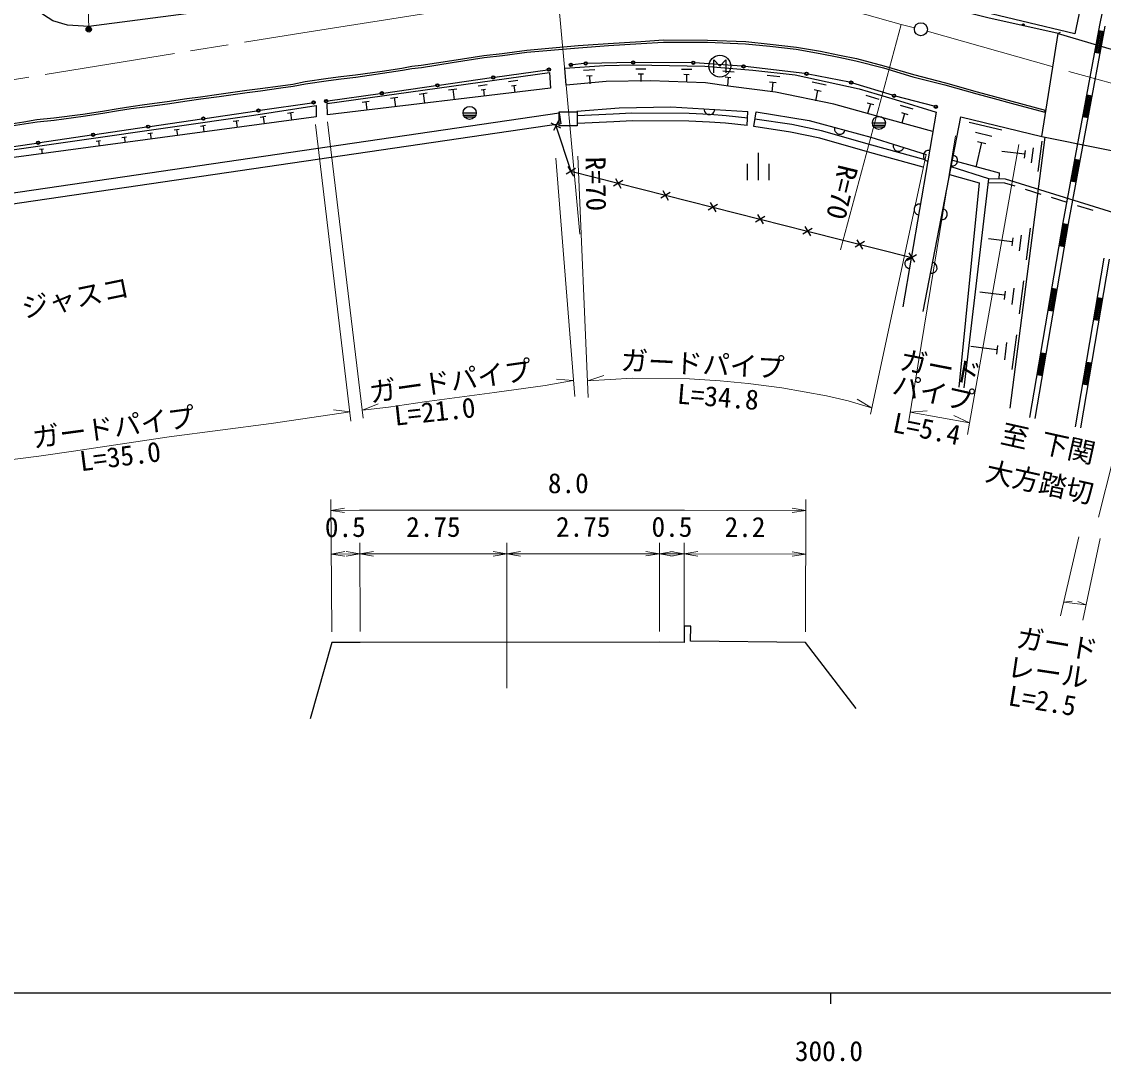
# Model space of a CAD drawing. Units: millimetres, scale not verified, with parts at other scales. Extents: x 40000 to 680000, y 20000 to 380000.
# Drawn here: x 293879 to 392987, y 198715 to 293990 of the extents above; entities that cross this region are included whole.
import ezdxf
from ezdxf.enums import TextEntityAlignment as Align

# ---------------------------------------------------------------- set-up
doc = ezdxf.new("R2010")
doc.units = ezdxf.units.MM
doc.header["$LTSCALE"] = 1000
doc.header["$PDMODE"] = 32
doc.header["$PDSIZE"] = 500
doc.linetypes.add('CHAIN', pattern=[18.5, 12, -1.5, 3.5, -1.5])
for name, color, linetype, lineweight in [('M-BGD', 7, 'Continuous', 25), ('M-BGD-EXST', 7, 'Continuous', 25), ('M-BMK', 2, 'CHAIN', 13), ('M-BMK-SRVR', 3, 'Continuous', 25), ('M-STR-HTXT', 7, 'Continuous', 13), ('M-TTL-BAND', 7, 'Continuous', 25)]:
    doc.layers.add(name, color=color, linetype=linetype, lineweight=lineweight)
doc.layers.add('M-BMK-HTXT', color=7, linetype='Continuous')
doc.styles.add('ＭＳ ゴシック', font='')
doc.styles.get('ＭＳ ゴシック').set_extended_font_data('MS Gothic')

# ---------------------------------------------------------------- blocks, each defined once
blk = doc.blocks.new('open_arrow')
at = {"color": 0, "linetype": 'Continuous', "lineweight": -2}
blk.add_lwpolyline([(7.5, 1.25), (0, 0), (7.5, -1.25)], dxfattribs=at)

msp = doc.modelspace()

# ---------------------------------------------------------------- linework, layer by layer
at = {"layer": 'M-BGD'}
for p, q in [((392660, 293658), (397428, 317207)), ((389309, 275573), (392660, 293658)), ((389801, 275485), (393151, 293563)), ((389022, 293002), (388843, 292889)), ((392301, 291170), (392665, 293137)), ((392399, 291152), (392764, 293119)), ((392498, 291134), (392862, 293100)), ((393059, 293064), (392567, 293155)), ((392596, 291116), (392960, 293082)), ((392203, 291188), (392694, 291097)), ((337238, 288898), (342045, 289580)), ((345407, 290147), (344351, 290044)), ((345361, 289535), (346387, 289591)), ((349759, 290242), (345707, 290165)), ((355269, 290226), (350059, 290244)), ((350145, 289679), (351081, 289677)), ((354332, 289647), (355280, 289628)), ((359878, 289896), (355569, 290215)), ((358124, 289469), (359169, 289384)), ((365647, 289232), (360176, 289868)), ((332134, 288174), (336941, 288856)), ((338492, 288508), (339355, 288629)), ((345646, 289035), (346159, 289064)), ((345902, 289049), (345944, 288280)), ((350378, 289210), (350846, 289209)), ((350612, 289210), (350610, 288507)), ((354560, 289169), (355034, 289159)), ((354797, 289164), (354782, 288453)), ((358342, 288925), (358865, 288883)), ((358604, 288904), (358540, 288120)), ((362182, 289099), (363357, 288968)), ((362411, 288479), (362998, 288414)), ((362704, 288446), (362606, 287566)), ((369730, 288436), (365943, 289186)), ((366313, 288464), (367581, 288186)), ((327030, 287450), (331837, 288132)), ((330315, 287358), (331037, 287459)), ((332994, 287735), (333763, 287843)), ((333379, 287789), (333514, 286828)), ((335720, 288118), (336535, 288233)), ((335981, 287739), (336388, 287796)), ((336185, 287768), (336271, 287156)), ((338768, 288107), (339200, 288167)), ((338984, 288137), (339075, 287490)), ((366491, 287761), (367125, 287622)), ((366808, 287691), (366599, 286740)), ((373664, 287244), (370020, 288363)), ((315723, 285867), (320475, 286562)), ((321926, 286726), (326733, 287408)), ((325090, 286623), (325722, 286712)), ((325406, 286667), (325517, 285877)), ((327680, 286987), (328357, 287082)), ((328019, 287035), (328138, 286189)), ((330676, 287409), (330803, 286506)), ((371223, 287246), (372427, 286898)), ((371350, 286557), (371952, 286383)), ((371651, 286470), (371390, 285567)), ((377493, 286230), (373952, 287161)), ((391208, 285271), (391572, 287237)), ((391306, 285252), (391670, 287219)), ((391404, 285234), (391769, 287201)), ((391965, 287164), (391474, 287255)), ((391503, 285216), (391867, 287182)), ((310676, 285128), (315427, 285823)), ((318230, 285606), (318788, 285689)), ((318509, 285648), (318613, 284950)), ((334326, 285623), (335526, 285623)), ((360340, 284459), (360425, 285744)), ((360959, 284369), (361174, 285729)), ((374362, 286338), (375539, 285998)), ((374486, 285665), (375074, 285495)), ((374780, 285580), (374525, 284698)), ((377679, 285692), (374610, 267851)), ((387613, 285694), (387665, 285888)), ((305628, 284389), (310379, 285084)), ((310269, 284425), (310737, 284492)), ((310503, 284459), (310587, 283874)), ((313273, 284868), (313774, 284943)), ((313523, 284906), (313616, 284280)), ((315737, 285235), (316266, 285314)), ((316002, 285275), (316100, 284613)), ((334361, 285423), (335492, 285423)), ((335374, 285223), (334479, 285223)), ((343271, 284225), (342380, 284678)), ((343052, 284898), (342599, 284006)), ((371824, 284711), (373024, 284711)), ((371858, 284511), (372989, 284511)), ((376485, 267432), (379913, 285262)), ((380688, 284782), (383693, 284064)), ((391109, 285289), (391601, 285198)), ((295532, 282911), (300283, 283606)), ((300580, 283650), (305331, 284345)), ((305453, 283729), (305882, 283791)), ((305667, 283760), (305745, 283225)), ((307851, 284076), (308299, 284141)), ((308075, 284108), (308156, 283548)), ((372871, 284311), (371976, 284311)), ((381260, 283851), (382762, 283492)), ((290484, 282172), (295235, 282867)), ((300714, 283045), (301104, 283101)), ((300909, 283073), (300980, 282586)), ((303074, 283386), (303483, 283445)), ((303279, 283415), (303353, 282904)), ((381831, 282920), (381293, 280666)), ((381456, 283010), (382207, 282831)), ((384461, 258570), (387646, 283414)), ((387351, 283046), (386994, 280261)), ((295527, 282291), (295871, 282341)), ((295699, 282316), (295762, 281886)), ((361347, 281969), (361347, 279469)), ((385781, 281832), (383692, 282100)), ((385825, 282180), (385736, 281484)), ((386566, 282439), (386387, 281047)), ((344619, 280529), (343760, 280018)), ((343934, 280703), (344446, 279844)), ((360347, 280969), (360347, 279469)), ((362347, 280969), (362347, 279469)), ((379152, 281300), (383427, 280120)), ((390115, 279371), (390479, 281338)), ((390213, 279353), (390577, 281319)), ((390311, 279335), (390676, 281301)), ((390872, 281265), (390381, 281356)), ((390410, 279316), (390774, 281283)), ((348274, 279604), (348786, 278745)), ((383427, 280120), (383416, 279556)), ((348959, 279430), (348100, 278918)), ((352614, 278505), (353126, 277645)), ((383957, 279191), (382473, 279232)), ((384895, 278901), (383957, 279191)), ((387283, 278161), (385850, 278605)), ((390016, 279389), (390508, 279298)), ((353300, 278331), (352441, 277819)), ((389671, 277421), (388238, 277865)), ((357640, 277232), (356781, 276720)), ((356955, 277405), (357467, 276546)), ((392059, 276681), (390626, 277125)), ((361980, 276132), (361121, 275621)), ((361295, 276306), (361807, 275447)), ((386237, 257710), (389309, 275573)), ((366321, 275034), (365462, 274521)), ((365635, 275207), (366148, 274348)), ((386274, 275069), (385901, 272160)), ((386730, 257625), (389801, 275485)), ((389048, 273462), (389387, 275433)), ((389146, 273445), (389485, 275416)), ((389245, 273428), (389584, 275399)), ((389781, 275365), (389288, 275450)), ((389343, 273411), (389682, 275382)), ((371092, 273830), (370233, 273317)), ((370406, 274003), (370919, 273144)), ((384633, 273801), (382451, 274081)), ((384679, 274164), (384586, 273437)), ((385453, 274435), (385267, 272980)), ((375863, 272626), (375005, 272113)), ((375178, 272799), (375690, 271940)), ((388949, 273478), (389442, 273394)), ((390440, 256848), (393054, 272323)), ((390933, 256764), (393547, 272239)), ((384798, 269578), (384603, 268059)), ((385655, 270240), (385265, 267202)), ((383941, 268916), (381663, 269208)), ((383990, 269296), (383892, 268536)), ((388031, 267548), (388370, 269519)), ((388129, 267531), (388468, 269502)), ((388228, 267514), (388567, 269486)), ((388764, 269452), (388271, 269536)), ((388326, 267497), (388665, 269469)), ((392204, 266691), (392538, 268663)), ((392303, 266675), (392636, 268647)), ((392402, 266658), (392735, 268630)), ((392932, 268597), (392439, 268680)), ((392500, 266641), (392833, 268613)), ((387932, 267565), (388425, 267481)), ((392106, 266708), (392599, 266625)), ((385019, 265284), (384613, 262115)), ((383231, 263903), (380854, 264208)), ((383282, 264299), (383181, 263507)), ((384125, 264594), (383922, 263009)), ((387014, 261635), (387353, 263606)), ((387112, 261618), (387451, 263589)), ((387211, 261601), (387550, 263572)), ((387747, 263538), (387254, 263623)), ((387310, 261584), (387649, 263555)), ((391205, 260775), (391538, 262747)), ((391303, 260758), (391637, 262731)), ((391402, 260742), (391735, 262714)), ((391932, 262681), (391439, 262764)), ((391501, 260725), (391834, 262697)), ((386915, 261652), (387408, 261567)), ((391106, 260792), (391599, 260709))]:
    msp.add_line(p, q, dxfattribs=at)
for points in [[(393619, 308286), (390387, 292880), (375797, 296372), (367986, 298449), (354088, 300535), (353716, 300615), (352734, 302303), (351840, 307931), (351279, 312491), (354097, 315495), (357804, 315935), (355177, 310789), (355991, 307982), (357106, 305393), (357406, 304941), (361136, 303496), (376723, 300468), (386826, 298584), (388795, 309439)], [(318371, 308830), (318021, 300377), (317294, 298203), (316256, 296568), (314902, 295619), (313399, 295270), (300021, 293536), (298077, 293655), (296725, 294074), (295868, 294603), (295007, 295329), (294474, 296148), (294274, 296900), (294213, 300707), (294798, 301207), (296352, 301672)], [(388843, 292889), (382411, 294332), (377304, 295608), (374249, 296380), (368307, 297792), (362731, 298735), (358157, 299442), (353750, 300083)], [(387358, 283472), (388843, 292889), (393687, 291454), (399771, 289567), (398125, 281302)], [(292108, 284512), (294094, 284820), (295283, 285013), (296835, 285162), (299487, 285513), (301296, 285785), (302724, 286031), (303886, 286216), (305127, 286391), (307220, 286663), (309003, 286944), (310262, 287102), (311947, 287330), (314510, 287699), (315743, 287848), (317588, 288120), (318732, 288261), (319867, 288489), (321951, 288797), (323131, 288955), (324479, 289112), (326909, 289455), (328727, 289727), (329614, 289903), (330492, 289999), (333303, 290434), (336239, 290891), (337897, 291075), (340150, 291382), (344868, 291792), (347621, 291988), (350614, 292183), (352689, 292313), (356719, 292294), (360217, 292156), (362465, 291940), (364885, 291657), (367070, 291277), (368798, 290929), (370367, 290599), (372885, 289939), (375588, 289137), (378517, 288384), (381433, 287555), (383020, 287136), (384598, 286708), (387665, 285888)], [(292138, 284315), (294126, 284622), (295308, 284815), (296857, 284963), (299515, 285315), (301328, 285588), (302756, 285834), (303915, 286018), (305154, 286193), (307249, 286465), (309031, 286746), (310288, 286904), (311975, 287132), (314536, 287501), (315770, 287650), (317614, 287922), (318764, 288063), (319901, 288292), (321979, 288599), (323156, 288756), (324504, 288914), (326937, 289257), (328761, 289530), (329644, 289705), (330518, 289801), (333334, 290237), (336265, 290693), (337922, 290876), (340172, 291183), (344884, 291593), (347635, 291788), (350627, 291983), (352695, 292113), (356715, 292094), (360204, 291956), (362443, 291741), (364856, 291459), (367033, 291081), (368758, 290733), (370321, 290404), (372831, 289746), (375535, 288944), (378465, 288190), (381381, 287362), (382968, 286942), (384546, 286515), (387613, 285694)], [(343776, 288174), (343633, 289740), (347295, 289963), (350000, 290035), (356479, 289904), (360862, 289547), (364743, 289116), (370602, 287830), (373907, 286849), (377679, 285692)], [(377372, 283909), (373255, 285065), (368307, 286419), (362948, 287529), (358841, 288061), (356538, 288390), (351504, 288572), (347446, 288503), (343776, 288174)], [(256131, 276572), (264797, 278045), (271787, 279137), (278475, 280079), (291477, 282014), (315158, 285434), (320855, 286300)], [(320855, 286300), (320875, 285254), (256131, 276572)], [(344751, 285795), (348634, 286090), (353367, 286183), (360425, 285744)], [(360416, 285155), (358443, 285373), (356936, 285471), (355029, 285571), (349792, 285602), (348089, 285504), (344771, 285353)], [(361174, 285729), (366019, 284933), (371681, 283412), (376765, 281823)], [(342826, 284452), (344190, 280274), (365891, 274777), (375434, 272369)], [(360340, 284459), (358381, 284675), (356895, 284773), (355009, 284871), (349810, 284902), (348125, 284805), (344803, 284654)], [(376658, 281327), (371779, 282658), (367172, 283984), (364435, 284555), (361062, 285061)], [(379913, 285262), (387358, 283472), (398125, 281302), (399702, 281043), (399674, 280555), (399499, 279315)], [(376474, 280652), (371590, 281984), (367004, 283304), (364311, 283866), (360959, 284369)], [(380242, 260424), (382483, 279582), (379034, 280690)], [(378896, 279969), (381622, 279215), (379733, 260503)], [(401219, 274210), (384015, 279540), (382483, 279582)], [(370327, 231057), (365696, 237088), (355172, 237211), (355197, 238603), (354585, 238600), (354571, 237111), (352310, 237116), (324889, 237106), (322293, 237088), (320304, 230107)]]:
    msp.add_lwpolyline(points, dxfattribs=at)
for points in [[(342339, 287878), (321888, 285446), (321878, 286474), (342239, 289338)], [(284340, 277014), (343128, 285621), (343274, 284628), (284486, 276020)], [(343128, 285733), (344775, 285736), (344778, 284434), (343131, 284430)]]:
    msp.add_lwpolyline(points, close=True, dxfattribs=at)
for centre, radius in [((300027, 293287), 150), ((300027, 293287), 120), ((300027, 293287), 90), ((300027, 293287), 60), ((300027, 293287), 30), ((300027, 293287), 20), ((349909, 290245), 150), ((342193, 289602), 150), ((342193, 289602), 120), ((342193, 289602), 100), ((342193, 289602), 100), ((342193, 289602), 100), ((342193, 289602), 100), ((344201, 290029), 150), ((344201, 290029), 120), ((344201, 290029), 100), ((344201, 290029), 100), ((344201, 290029), 100), ((344201, 290029), 100), ((345557, 290162), 150), ((345557, 290162), 120), ((345557, 290162), 100), ((345557, 290162), 100), ((345557, 290162), 100), ((345557, 290162), 100), ((349909, 290245), 120), ((349909, 290245), 100), ((349909, 290245), 100), ((349909, 290245), 100), ((349909, 290245), 100), ((355419, 290226), 150), ((355419, 290226), 120), ((355419, 290226), 100), ((355419, 290226), 100), ((355419, 290226), 100), ((355419, 290226), 100), ((360027, 289885), 150), ((360027, 289885), 120), ((360027, 289885), 100), ((360027, 289885), 100), ((360027, 289885), 100), ((360027, 289885), 100), ((337089, 288877), 150), ((337089, 288877), 120), ((337089, 288877), 100), ((337089, 288877), 100), ((337089, 288877), 100), ((337089, 288877), 100), ((365796, 289215), 150), ((365796, 289215), 120), ((365796, 289215), 100), ((365796, 289215), 100), ((365796, 289215), 100), ((365796, 289215), 100), ((369877, 288407), 150), ((369877, 288407), 120), ((369877, 288407), 100), ((369877, 288407), 100), ((369877, 288407), 100), ((369877, 288407), 100), ((326882, 287429), 150), ((326882, 287429), 120), ((326882, 287429), 100), ((326882, 287429), 100), ((326882, 287429), 100), ((326882, 287429), 100), ((331986, 288153), 150), ((331986, 288153), 120), ((331986, 288153), 100), ((331986, 288153), 100), ((331986, 288153), 100), ((331986, 288153), 100), ((320623, 286584), 150), ((320623, 286584), 120), ((320623, 286584), 100), ((320623, 286584), 100), ((320623, 286584), 100), ((320623, 286584), 100), ((321778, 286705), 150), ((321778, 286705), 120), ((321778, 286705), 100), ((321778, 286705), 100), ((321778, 286705), 100), ((321778, 286705), 100), ((373807, 287199), 150), ((373807, 287199), 120), ((373807, 287199), 100), ((373807, 287199), 100), ((373807, 287199), 100), ((373807, 287199), 100), ((315575, 285845), 150), ((315575, 285845), 120), ((315575, 285845), 100), ((315575, 285845), 100), ((315575, 285845), 100), ((315575, 285845), 100), ((334926, 285623), 600), ((377638, 286192), 150), ((377638, 286192), 120), ((377638, 286192), 100), ((377638, 286192), 100), ((377638, 286192), 100), ((377638, 286192), 100), ((305479, 284367), 150), ((305479, 284367), 120), ((305479, 284367), 100), ((305479, 284367), 100), ((305479, 284367), 100), ((305479, 284367), 100), ((310527, 285106), 150), ((310527, 285106), 120), ((310527, 285106), 100), ((310527, 285106), 100), ((310527, 285106), 100), ((310527, 285106), 100), ((372424, 284711), 600), ((300432, 283628), 150), ((300432, 283628), 120), ((300432, 283628), 100), ((300432, 283628), 100), ((300432, 283628), 100), ((300432, 283628), 100), ((295384, 282889), 150), ((295384, 282889), 120), ((295384, 282889), 100), ((295384, 282889), 100), ((295384, 282889), 100), ((295384, 282889), 100)]:
    msp.add_circle(centre, radius, dxfattribs=at)
for centre, radius, start, end in [((385627, 293610), 150, 347.35577, 167.35577), ((385627, 293610), 120, 347.35577, 167.35577), ((385627, 293610), 100, 347.35577, 167.35577), ((385627, 293610), 100, 347.35577, 167.35577), ((385627, 293610), 100, 347.35577, 167.35577), ((385627, 293610), 100, 347.35577, 167.35577), ((356896, 285964), 500, 176.44331, 356.44331), ((368850, 284172), 500, 164.95969, 344.95969), ((374223, 282617), 500, 162.65077, 342.65077), ((376992, 281699), 500, 80.24055, 260.24055), ((379143, 281257), 500, 259.1166, 79.1166), ((376144, 276771), 500, 80.24055, 260.24055), ((378199, 276347), 500, 259.1166, 79.1166), ((375297, 271843), 500, 80.24055, 260.24055), ((377255, 271437), 500, 259.1166, 79.1166)]:
    msp.add_arc(centre, radius, start, end, dxfattribs=at)
msp.add_point((300027, 293287), dxfattribs=at)
at = {"layer": 'M-BGD-EXST'}
for p, q in [((357304, 289303), (357304, 290503)), ((357304, 290503), (357854, 289903)), ((357854, 289903), (358404, 290503)), ((358404, 290503), (358404, 289303))]:
    msp.add_line(p, q, dxfattribs=at)
msp.add_circle((357854, 289903), 1000, dxfattribs=at)
at = {"layer": 'M-BMK'}
msp.add_line((338345, 240999), (338346, 232898), dxfattribs=at)
for points in [[(277764, 286206), (320229, 293060), (342999, 296647), (347166, 297024), (350421, 297188), (355285, 297187), (358034, 297005), (360756, 296753), (363149, 296404), (365161, 296055), (366766, 295742), (369053, 295207), (371304, 294610), (374464, 293714), (375688, 293430)], [(376849, 293130), (391152, 289051), (400478, 286470)]]:
    msp.add_lwpolyline(points, dxfattribs=at)
at = {"layer": 'M-BMK-SRVR'}
msp.add_circle((376272, 293295), 600, dxfattribs=at)
at = {"layer": 'M-STR-HTXT'}
for p, q in [((299605, 309483), (300024, 293436)), ((342999, 296647), (345030, 274501)), ((374464, 293714), (368894, 273090)), ((320803, 284557), (324050, 257372)), ((325177, 257640), (321914, 284809)), ((375132, 257223), (379436, 283536)), ((380539, 256163), (385232, 282742)), ((344550, 259634), (342817, 281494)), ((345785, 259541), (344836, 281665)), ((376765, 281823), (371644, 258010)), ((398844, 273678), (392546, 248582)), ((344422, 261096), (342875, 261228)), ((345746, 261060), (347218, 261555)), ((325106, 258390), (326550, 258959)), ((371757, 258601), (370429, 259405)), ((323989, 258227), (322447, 258408)), ((375294, 258207), (376841, 258337)), ((375294, 258207), (380709, 257241)), ((380709, 257241), (379302, 257898)), ((322286, 238088), (322204, 250205)), ((365698, 238088), (365722, 250206)), ((322211, 249205), (323459, 249422)), ((322211, 249205), (324845, 249223)), ((322211, 249205), (323462, 249006)), ((324845, 249223), (338342, 249228)), ((338342, 249228), (352323, 249234)), ((352323, 249234), (354599, 249228)), ((354599, 249228), (365720, 249206)), ((389067, 239534), (390727, 246794)), ((324885, 238106), (324856, 246223)), ((338346, 238111), (338343, 246228)), ((352311, 238116), (352320, 246234)), ((354573, 238111), (354592, 246228)), ((392695, 246618), (391115, 239159)), ((322238, 245206), (323486, 245422)), ((322238, 245206), (324859, 245223)), ((322238, 245206), (323489, 245006)), ((324859, 245223), (323608, 245423)), ((324859, 245223), (323611, 245007)), ((324859, 245223), (326109, 245432)), ((324859, 245223), (338344, 245228)), ((324859, 245223), (326109, 245016)), ((338344, 245228), (337094, 245436)), ((338344, 245228), (337094, 245020)), ((338344, 245228), (339594, 245437)), ((338344, 245228), (352319, 245234)), ((338344, 245228), (339594, 245021)), ((352319, 245234), (351069, 245442)), ((352319, 245234), (351069, 245025)), ((352319, 245234), (353569, 245439)), ((352319, 245234), (353568, 245022)), ((352319, 245234), (354589, 245228)), ((354589, 245228), (353339, 245023)), ((354589, 245228), (353340, 245439)), ((354589, 245228), (355840, 245434)), ((354589, 245228), (355839, 245017)), ((354589, 245228), (365712, 245206)), ((365712, 245206), (364462, 245000)), ((365712, 245206), (364463, 245417)), ((389361, 240779), (390127, 240898)), ((391382, 240563), (390657, 240842)), ((389361, 240779), (391382, 240563))]:
    msp.add_line(p, q, dxfattribs=at)
for points in [[(325106, 258390), (327500, 258666), (330793, 259140), (337218, 260009), (341848, 260641), (344422, 261096)], [(345746, 261060), (349847, 261323), (355083, 261262), (357893, 261080), (360446, 260837), (363514, 260422), (367609, 259698), (369604, 259229), (371757, 258601)], [(289158, 253382), (295452, 254157), (298636, 254640), (307387, 255936), (316746, 257180), (323989, 258227)]]:
    msp.add_lwpolyline(points, dxfattribs=at)
at = {"layer": 'M-TTL-BAND'}
for p, q in [((40000, 205000), (579000, 205000)), ((368000, 205000), (368000, 204000))]:
    msp.add_line(p, q, dxfattribs=at)

# ---------------------------------------------------------------- block references
at = {"layer": 'M-STR-HTXT', "xscale": 167, "yscale": 167, "rotation": 179.9}
msp.add_blockref('open_arrow', (365720, 249206), dxfattribs=at)

# ---------------------------------------------------------------- texts
at = {"layer": 'M-BMK-HTXT', "style": 'ＭＳ ゴシック'}
for s, rotation, p in [('ジャスコ', 11.589, (294195, 266269)), ('至 下関', 347.478, (383344, 254854)), ('大方踏切', 347.471, (381948, 251445))]:
    msp.add_text(s, height=1833, rotation=rotation, dxfattribs=at).set_placement(p, align=Align.BOTTOM_LEFT)
at = {"layer": 'M-STR-HTXT', "style": 'ＭＳ ゴシック'}
for s, rotation, p in [('R=70', 271.124, (344987, 281587)), ('R=70', 256.422, (368214, 281113)), ('ガードパイプ', 357.255, (348701, 261522)), ('ガード', 349.011, (374123, 261618)), ('ガードパイプ', 8.164, (325938, 258547)), ('L=34.8', 355.459, (353841, 258444)), ('パイプ', 347.434, (373431, 259375)), ('ガードパイプ', 7.652, (295056, 254387)), ('L=21.0', 6.103, (328162, 256416)), ('L=5.4', 348.608, (373470, 255856)), ('L=35.0', 7.224, (299382, 252238)), ('ガード', 350.456, (384818, 236159)), ('レール', 351.491, (384006, 233467)), ('L=2.5', 350.662, (384092, 230819))]:
    msp.add_text(s, height=1833, rotation=rotation, dxfattribs=at).set_placement(p, align=Align.BOTTOM_LEFT)
for s, rotation, p in [('8.0', 0.022, (343965, 250231)), ('0.5', 0.39, (323542, 246214)), ('2.75', 0.022, (331601, 246226)), ('2.75', 0.022, (345331, 246231)), ('0.5', 359.85, (353457, 246231)), ('2.2', 359.886, (360153, 246217))]:
    msp.add_text(s, height=1833, rotation=rotation, dxfattribs=at).set_placement(p, align=Align.BOTTOM_CENTER)
at = {"layer": 'M-TTL-BAND', "style": 'ＭＳ ゴシック'}
msp.add_text('300.0', height=1833, dxfattribs=at).set_placement((367844, 198195), align=Align.BOTTOM_CENTER)

doc.saveas('drawing.dxf')
